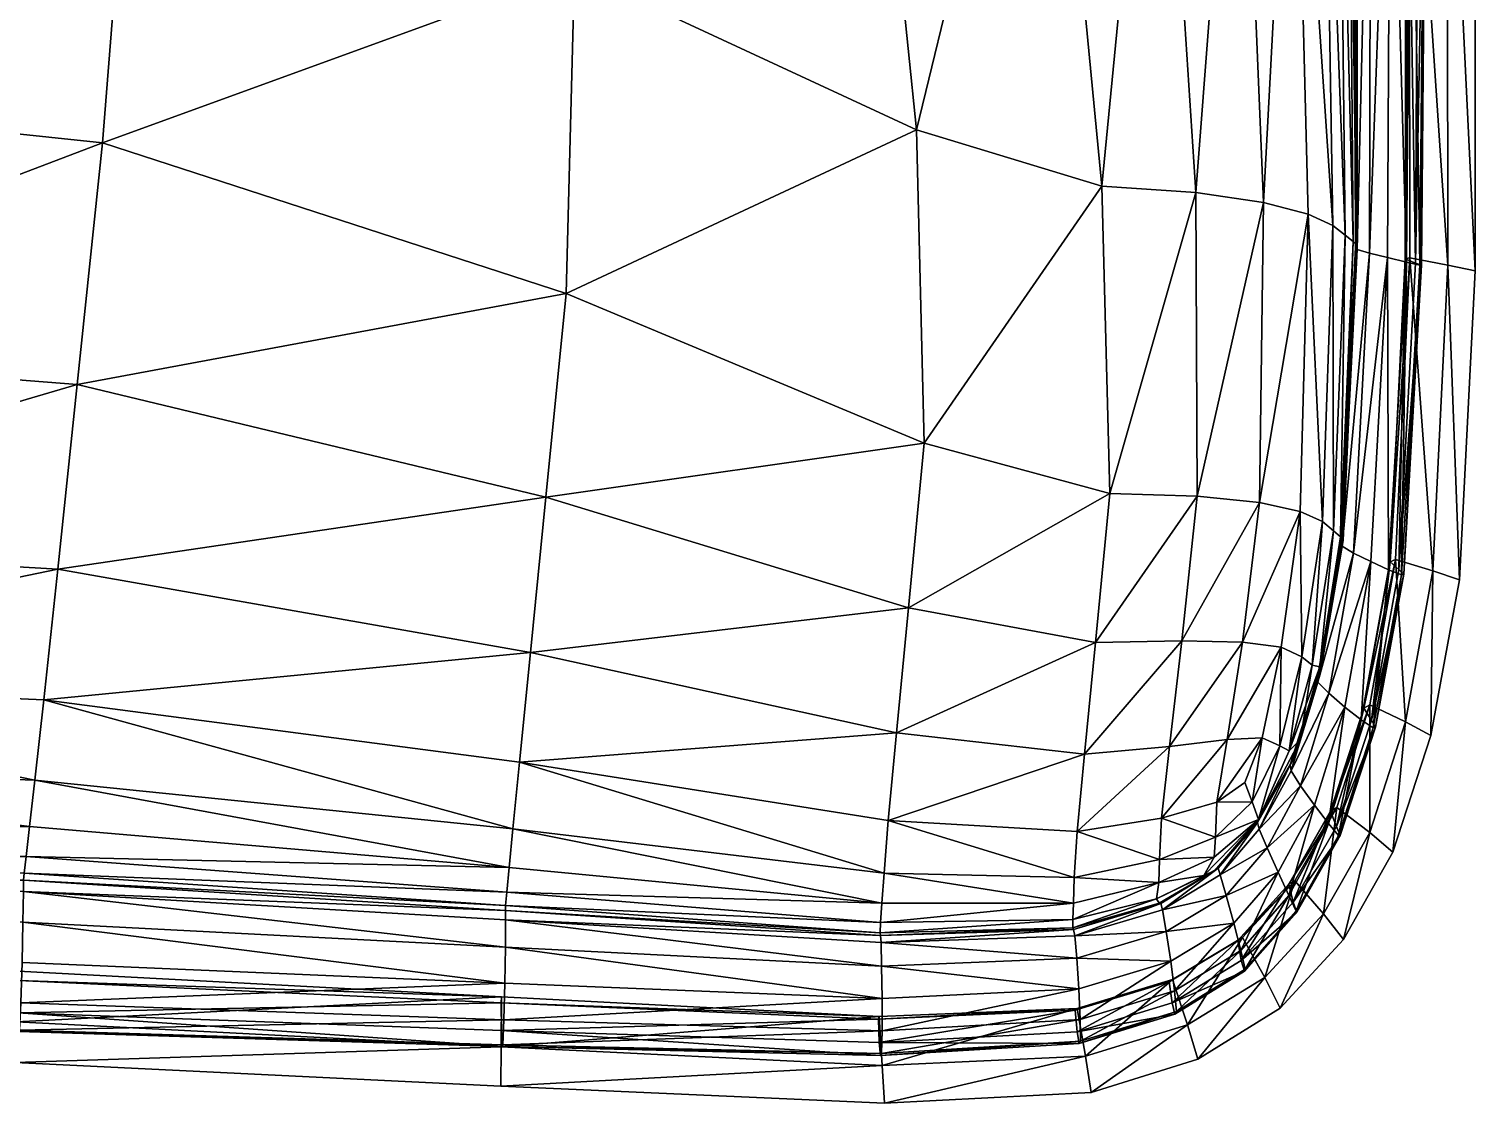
# Model space of a CAD drawing. Header units: centimetres. Extents: x -1057 to 1057, y -470 to 470.
# Drawn here: x 811.8 to 888.8, y -470.4 to -413.2 of the extents above; entities that cross this region are included whole.
import ezdxf

# ---------------------------------------------------------------- set-up
doc = ezdxf.new("R2010")
doc.units = ezdxf.units.CM
doc.layers.add('fabric', color=7, linetype='Continuous', true_color=0xe499b8)

msp = doc.modelspace()

# ---------------------------------------------------------------- meshes
at = {"layer": 'fabric', "color": 80, "true_color": 0x3bfb00}
mesh = msp.add_polyface(dxfattribs=at)
corners = [(788.964, -416.428, -8.677), (753.713, -415.916, -7.963), (752.22, -429.555, -10.275), (815.724, -419.25, -9.409), (817.126, -401.589, -7.719), (790.775, -398.545, -6.751), (755.527, -398.087, -5.785), (840.853, -410.082, -8.743), (792.869, -375.274, -4.897), (757.668, -375.129, -3.622), (818.313, -377.383, -6.151), (819.25, -350.955, -4.813), (794.755, -349.977, -3.27), (839.726, -382.802, -7.435), (838.349, -352.728, -6.355), (706.985, -375.603, -2.276), (705.109, -397.349, -4.765), (759.67, -350.127, -1.682), (703.547, -414.833, -7.21), (752.22, -429.555, -139.554), (753.713, -415.916, -141.866), (788.964, -416.428, -141.152), (790.775, -398.545, -143.078), (755.527, -398.086, -144.044), (817.126, -401.589, -142.11), (815.724, -419.249, -140.42), (840.853, -410.082, -141.086), (792.869, -375.274, -144.932), (757.668, -375.129, -146.207), (794.755, -349.977, -146.559), (819.25, -350.955, -145.016), (818.313, -377.383, -143.678), (839.726, -382.802, -142.394), (838.349, -352.728, -143.474), (759.67, -350.127, -148.146), (706.985, -375.602, -147.553), (705.109, -397.349, -145.064), (703.547, -414.832, -142.62)]
mesh.append_faces([[corners[k] for k in face] for face in [(0, 1, 2), (0, 3, 4), (4, 5, 0), (1, 0, 5), (5, 6, 1), (7, 4, 3), (8, 9, 6), (6, 5, 8), (10, 8, 5), (5, 4, 10), (8, 10, 11), (9, 8, 12), (13, 10, 4), (14, 11, 10), (9, 15, 16), (16, 6, 9), (15, 9, 17), (18, 1, 6), (19, 20, 21), (22, 21, 20), (20, 23, 22), (21, 22, 24), (24, 25, 21), (25, 24, 26), (27, 22, 23), (23, 28, 27), (29, 27, 28), (30, 31, 27), (22, 27, 31), (31, 24, 22), (24, 31, 32), (31, 30, 33), (34, 28, 35), (36, 35, 28), (28, 23, 36), (23, 20, 37)]], dxfattribs={"vtx2": -1, "color": 80})
mesh = msp.add_polyface(dxfattribs=at)
corners = [(877.986, -358.048, -15.707), (874.647, -357.067, -13.808), (876.288, -391.603, -14.19), (871.945, -390.855, -12.089), (869.611, -356.15, -11.579), (873.958, -421.892, -12.802), (877.567, -422.419, -14.756), (865.947, -390.314, -10.327), (855.979, -388.217, -8.807), (862.66, -355.466, -9.661), (859.087, -418.557, -9.885), (868.96, -421.549, -11.209), (840.853, -410.082, -8.743), (840.419, -427.263, -10.215), (815.724, -419.25, -9.409), (817.126, -401.589, -7.719), (839.726, -382.802, -7.435), (852.627, -354.498, -7.952), (818.313, -377.383, -6.151), (838.349, -352.728, -6.355), (876.288, -391.603, -135.639), (874.647, -357.067, -136.021), (877.986, -358.048, -134.122), (877.567, -422.419, -135.073), (873.958, -421.892, -137.027), (871.945, -390.855, -137.74), (869.611, -356.15, -138.25), (865.947, -390.314, -139.502), (868.96, -421.549, -138.621), (859.087, -418.557, -139.944), (855.979, -388.217, -141.022), (862.66, -355.466, -140.168), (840.853, -410.082, -141.086), (840.419, -427.263, -139.614), (815.724, -419.249, -140.42), (839.726, -382.802, -142.394), (817.126, -401.589, -142.11), (838.349, -352.728, -143.474), (818.313, -377.383, -143.678), (852.627, -354.498, -141.877)]
mesh.append_faces([[corners[k] for k in face] for face in [(0, 1, 2), (3, 2, 1), (1, 4, 3), (2, 3, 5), (5, 6, 2), (7, 3, 4), (8, 7, 9), (7, 8, 10), (10, 11, 7), (3, 7, 11), (11, 5, 3), (10, 12, 13), (14, 13, 12), (15, 12, 16), (8, 16, 12), (12, 10, 8), (16, 8, 17), (18, 16, 19), (20, 21, 22), (20, 23, 24), (24, 25, 20), (21, 20, 25), (25, 26, 21), (26, 25, 27), (28, 27, 25), (25, 24, 28), (27, 28, 29), (29, 30, 27), (31, 27, 30), (32, 33, 34), (33, 32, 29), (35, 32, 36), (37, 35, 38), (39, 30, 35), (32, 35, 30), (30, 29, 32)]], dxfattribs={"vtx2": -1, "color": 80})
mesh = msp.add_polyface(dxfattribs=at)
corners = [(879.165, -392.419, -16.007), (876.288, -391.603, -14.19), (877.567, -422.419, -14.756), (881.259, -423.646, -17.379), (880.766, -393.167, -16.918), (881.919, -424.161, -17.957), (881.581, -393.773, -17.486), (887.385, -425.757, -49.24), (887.351, -395.201, -49.079), (885.319, -394.944, -29.655), (885.184, -425.592, -17.759), (885.43, -394.925, -17.417), (884.341, -394.797, -16.455), (885.896, -425.75, -19.336), (886.188, -395.032, -19.017), (883.288, -394.682, -16.507), (882.541, -394.584, -17.191), (882.556, -424.922, -17.6), (883.216, -425.121, -16.895), (885.164, -394.958, -23.053), (885.825, -395.064, -22.413), (885.656, -425.646, -22.649), (885.12, -425.425, -23.317), (882.342, -424.49, -18.713), (882.103, -394.161, -18.273), (882.524, -424.688, -19.088), (882.357, -394.387, -18.682), (885.983, -360.759, -18.858), (886.243, -395.083, -20.875), (885.984, -425.762, -21.144), (886.009, -360.842, -20.764), (882.367, -394.507, -18.118), (882.46, -424.805, -18.524), (877.567, -422.419, -135.073), (876.288, -391.603, -135.639), (879.165, -392.419, -133.822), (880.766, -393.167, -132.911), (881.581, -393.772, -132.343), (881.919, -424.16, -131.872), (881.259, -423.646, -132.45), (885.319, -394.944, -120.174), (887.351, -395.201, -100.75), (887.385, -425.757, -100.589), (885.431, -394.925, -132.412), (886.188, -395.032, -130.812), (885.896, -425.75, -130.493), (884.341, -394.796, -133.374), (885.184, -425.591, -132.07), (882.556, -424.922, -132.229), (882.541, -394.584, -132.639), (883.288, -394.681, -133.322), (883.216, -425.121, -132.935), (885.119, -425.425, -126.512), (885.164, -394.958, -126.776), (885.656, -425.646, -127.18), (885.825, -395.063, -127.416), (882.103, -394.161, -131.556), (882.357, -394.387, -131.147), (882.524, -424.688, -130.741), (882.342, -424.49, -131.116), (886.243, -395.083, -128.954), (885.983, -360.758, -130.971), (886.009, -360.841, -129.065), (885.984, -425.762, -128.685), (882.367, -394.507, -131.711), (882.46, -424.805, -131.305)]
mesh.append_faces([[corners[k] for k in face] for face in [(0, 1, 2), (3, 4, 0), (5, 6, 4), (7, 8, 9), (10, 11, 12), (13, 14, 11), (15, 16, 17), (12, 15, 18), (19, 20, 21), (9, 19, 22), (23, 24, 6), (25, 26, 24), (27, 14, 28), (29, 28, 14), (21, 20, 28), (30, 28, 20), (17, 16, 31), (32, 31, 26), (33, 34, 35), (36, 37, 38), (35, 36, 39), (40, 41, 42), (43, 44, 45), (46, 43, 47), (48, 49, 50), (51, 50, 46), (52, 53, 40), (54, 55, 53), (56, 57, 58), (37, 56, 59), (60, 44, 61), (55, 60, 62), (60, 55, 54), (44, 60, 63), (64, 49, 48), (57, 64, 65)]], dxfattribs={"vtx2": -1, "color": 80})
mesh = msp.add_polyface(dxfattribs=at)
corners = [(877.567, -422.419, -14.756), (879.947, -423.036, -16.479), (879.165, -392.419, -16.007), (881.259, -423.646, -17.379), (880.766, -393.167, -16.918), (881.919, -424.161, -17.957), (885.319, -394.944, -29.655), (885.366, -425.37, -29.922), (887.385, -425.757, -49.24), (887.351, -395.201, -49.079), (888.838, -426.061, -74.915), (888.836, -395.396, -74.915), (884.341, -394.797, -16.455), (884.179, -425.358, -16.813), (885.184, -425.592, -17.759), (885.43, -394.925, -17.417), (885.896, -425.75, -19.336), (882.556, -424.922, -17.6), (883.216, -425.121, -16.895), (883.288, -394.682, -16.507), (885.656, -425.646, -22.649), (885.12, -425.425, -23.317), (885.164, -394.958, -23.053), (881.581, -393.773, -17.486), (882.342, -424.49, -18.713), (882.103, -394.161, -18.273), (882.524, -424.688, -19.088), (886.188, -395.032, -19.017), (885.984, -425.762, -21.144), (886.243, -395.083, -20.875), (882.367, -394.507, -18.118), (882.46, -424.805, -18.524), (882.357, -394.387, -18.682), (879.165, -392.419, -133.822), (879.947, -423.036, -133.351), (877.567, -422.419, -135.073), (881.919, -424.16, -131.872), (881.259, -423.646, -132.45), (880.766, -393.167, -132.911), (887.351, -395.201, -100.75), (887.385, -425.757, -100.589), (885.366, -425.37, -119.907), (885.319, -394.944, -120.174), (885.896, -425.75, -130.493), (885.184, -425.591, -132.07), (885.431, -394.925, -132.412), (884.179, -425.358, -133.016), (884.341, -394.796, -133.374), (883.288, -394.681, -133.322), (883.216, -425.121, -132.935), (882.556, -424.922, -132.229), (885.119, -425.425, -126.512), (885.164, -394.958, -126.776), (885.656, -425.646, -127.18), (882.524, -424.688, -130.741), (882.342, -424.49, -131.116), (882.103, -394.161, -131.556), (881.581, -393.772, -132.343), (885.984, -425.762, -128.685), (886.243, -395.083, -128.954), (886.188, -395.032, -130.812), (882.46, -424.805, -131.305), (882.367, -394.507, -131.711), (882.357, -394.387, -131.147)]
mesh.append_faces([[corners[k] for k in face] for face in [(0, 1, 2), (2, 1, 3), (4, 3, 5), (6, 7, 8), (9, 8, 10), (10, 11, 9), (12, 13, 14), (15, 14, 16), (17, 18, 19), (18, 13, 12), (20, 21, 22), (21, 7, 6), (23, 5, 24), (25, 24, 26), (27, 16, 28), (29, 28, 20), (30, 31, 17), (32, 26, 31), (33, 34, 35), (36, 37, 38), (37, 34, 33), (39, 11, 10), (10, 40, 39), (40, 41, 42), (43, 44, 45), (44, 46, 47), (48, 49, 50), (47, 46, 49), (42, 41, 51), (52, 51, 53), (54, 55, 56), (55, 36, 57), (53, 58, 59), (58, 43, 60), (50, 61, 62), (61, 54, 63)]], dxfattribs={"vtx2": -1, "color": 80})
mesh = msp.add_polyface(dxfattribs=at)
corners = [(784.886, -452.234, -16.279), (784.553, -454.879, -16.943), (811.832, -455.648, -17.127), (812.114, -453.17, -16.498), (785.431, -447.711, -15.237), (812.584, -448.904, -15.513), (813.33, -441.944, -13.575), (786.285, -440.369, -13.189), (814.37, -432.117, -11.326), (787.459, -430.007, -10.786), (751.043, -439.94, -12.838), (752.22, -429.555, -10.275), (788.964, -416.428, -8.677), (815.724, -419.25, -9.409), (784.157, -458.596, -16.877), (784.126, -460.306, -16.206), (811.48, -460.746, -16.289), (811.507, -459.107, -16.967), (784.338, -456.585, -17.856), (811.65, -457.244, -17.996), (784.219, -457.544, -18.365), (811.55, -458.136, -18.468), (811.517, -458.496, -17.909), (784.174, -457.945, -17.818), (812.114, -453.17, -133.331), (784.886, -452.234, -133.551), (785.431, -447.711, -134.593), (812.583, -448.904, -134.316), (811.832, -455.647, -132.702), (784.553, -454.878, -132.887), (786.285, -440.368, -136.64), (787.459, -430.007, -139.043), (814.37, -432.117, -138.503), (813.33, -441.944, -136.254), (788.964, -416.428, -141.152), (752.22, -429.555, -139.554), (815.724, -419.249, -140.42), (811.48, -460.745, -133.54), (784.126, -460.305, -133.623), (784.157, -458.596, -132.952), (811.507, -459.106, -132.863), (784.338, -456.585, -131.973), (811.65, -457.244, -131.834), (784.219, -457.544, -131.464), (811.55, -458.136, -131.361), (784.174, -457.945, -132.011), (811.517, -458.496, -131.92)]
mesh.append_faces([[corners[k] for k in face] for face in [(0, 1, 2), (2, 3, 0), (4, 0, 3), (3, 5, 4), (6, 7, 4), (8, 9, 7), (10, 7, 9), (11, 9, 12), (13, 12, 9), (14, 15, 16), (16, 17, 14), (18, 19, 2), (2, 1, 18), (19, 18, 20), (20, 21, 19), (22, 23, 14), (14, 17, 22), (23, 22, 21), (21, 20, 23), (24, 25, 26), (26, 27, 24), (25, 24, 28), (28, 29, 25), (30, 31, 32), (26, 30, 33), (34, 31, 35), (31, 34, 36), (37, 38, 39), (39, 40, 37), (41, 29, 28), (28, 42, 41), (43, 41, 42), (42, 44, 43), (45, 43, 44), (44, 46, 45), (39, 45, 46), (46, 40, 39)]], dxfattribs={"vtx2": -1, "color": 80})
mesh = msp.add_polyface(dxfattribs=at)
corners = [(876.44, -445.824, -16.486), (873.21, -445.754, -14.942), (872.556, -451.388, -16.468), (868.61, -445.853, -13.703), (868.023, -451.8, -15.489), (858.649, -444.008, -12.722), (858.012, -450.659, -14.665), (877.567, -422.419, -14.756), (873.958, -421.892, -12.802), (874.028, -438.057, -13.737), (877.353, -438.394, -15.538), (869.385, -437.916, -12.305), (868.96, -421.549, -11.209), (859.492, -435.231, -11.16), (859.087, -418.557, -9.885), (838.51, -446.374, -14.047), (839.335, -438.107, -11.95), (840.419, -427.263, -10.215), (876.44, -445.824, -133.343), (875.623, -451.011, -132.277), (872.556, -451.388, -133.361), (873.21, -445.754, -134.887), (868.023, -451.8, -134.341), (868.61, -445.853, -136.126), (858.012, -450.658, -135.165), (858.649, -444.008, -137.107), (877.353, -438.393, -134.291), (874.028, -438.056, -136.092), (877.567, -422.419, -135.073), (873.958, -421.892, -137.027), (869.385, -437.915, -137.524), (868.96, -421.549, -138.621), (859.492, -435.231, -138.67), (859.087, -418.557, -139.944), (838.51, -446.373, -135.783), (840.419, -427.263, -139.614), (839.335, -438.106, -137.879)]
mesh.append_faces([[corners[k] for k in face] for face in [(0, 1, 2), (1, 3, 4), (3, 5, 6), (7, 8, 9), (10, 9, 1), (1, 0, 10), (11, 9, 8), (8, 12, 11), (13, 11, 12), (12, 14, 13), (11, 13, 5), (5, 3, 11), (9, 11, 3), (3, 1, 9), (15, 6, 5), (16, 5, 13), (17, 13, 14), (18, 19, 20), (20, 21, 18), (22, 23, 21), (24, 25, 23), (26, 18, 21), (21, 27, 26), (28, 26, 27), (27, 29, 28), (30, 31, 29), (29, 27, 30), (23, 30, 27), (27, 21, 23), (30, 23, 25), (25, 32, 30), (31, 30, 32), (32, 33, 31), (25, 24, 34), (33, 32, 35), (32, 25, 36)]], dxfattribs={"vtx2": -1, "color": 80})
mesh = msp.add_polyface(dxfattribs=at)
corners = [(812.584, -448.904, -15.513), (812.114, -453.17, -16.498), (837.582, -455.769, -16.814), (811.832, -455.648, -17.127), (837.383, -457.82, -17.415), (785.431, -447.711, -15.237), (813.33, -441.944, -13.575), (786.285, -440.369, -13.189), (814.37, -432.117, -11.326), (787.459, -430.007, -10.786), (815.724, -419.25, -9.409), (838.51, -446.374, -14.047), (839.335, -438.107, -11.95), (840.419, -427.263, -10.215), (837.18, -462.062, -16.472), (837.188, -460.613, -17.155), (811.507, -459.107, -16.967), (811.48, -460.746, -16.289), (811.65, -457.244, -17.996), (837.255, -459.139, -18.235), (811.55, -458.136, -18.468), (837.19, -459.86, -18.665), (837.179, -460.115, -18.095), (811.517, -458.496, -17.909), (837.581, -455.769, -133.015), (812.114, -453.17, -133.331), (812.583, -448.904, -134.316), (837.383, -457.82, -132.414), (811.832, -455.647, -132.702), (814.37, -432.117, -138.503), (813.33, -441.944, -136.254), (786.285, -440.368, -136.64), (785.431, -447.711, -134.593), (815.724, -419.249, -140.42), (787.459, -430.007, -139.043), (838.51, -446.373, -135.783), (839.335, -438.106, -137.879), (840.419, -427.263, -139.614), (837.18, -462.062, -133.357), (811.48, -460.745, -133.54), (811.507, -459.106, -132.863), (837.188, -460.612, -132.674), (837.255, -459.139, -131.594), (837.19, -459.86, -131.164), (811.55, -458.136, -131.361), (811.65, -457.244, -131.834), (837.179, -460.115, -131.734), (811.517, -458.496, -131.92)]
mesh.append_faces([[corners[k] for k in face] for face in [(0, 1, 2), (1, 3, 4), (5, 0, 6), (7, 6, 8), (9, 8, 10), (11, 6, 0), (12, 8, 6), (13, 10, 8), (14, 15, 16), (16, 17, 14), (18, 19, 4), (4, 3, 18), (19, 18, 20), (20, 21, 19), (22, 23, 16), (16, 15, 22), (23, 22, 21), (21, 20, 23), (24, 25, 26), (25, 24, 27), (27, 28, 25), (29, 30, 31), (30, 26, 32), (33, 29, 34), (26, 30, 35), (30, 29, 36), (29, 33, 37), (38, 39, 40), (40, 41, 38), (42, 43, 44), (44, 45, 42), (27, 42, 45), (45, 28, 27), (46, 41, 40), (40, 47, 46), (43, 46, 47), (47, 44, 43)]], dxfattribs={"vtx2": -1, "color": 80})
mesh = msp.add_polyface(dxfattribs=at)
corners = [(875.623, -451.011, -17.552), (877.492, -450.917, -18.639), (878.505, -446.097, -17.929), (876.44, -445.824, -16.486), (877.353, -438.394, -15.538), (879.525, -438.866, -17.164), (879.947, -423.036, -16.479), (877.567, -422.419, -14.756), (874.028, -438.057, -13.737), (879.207, -451.99, -20.885), (880.589, -447.533, -20.382), (880.574, -447.142, -20.113), (879.535, -451.007, -20.675), (880.156, -447.052, -19.516), (881.296, -439.91, -18.674), (878.943, -451.621, -20.36), (879.605, -446.605, -18.864), (878.431, -451.356, -19.629), (880.71, -439.414, -18.07), (881.259, -423.646, -17.379), (878.982, -452.363, -20.333), (880.435, -447.713, -19.812), (875.623, -451.011, -132.277), (876.44, -445.824, -133.343), (878.505, -446.097, -131.9), (877.492, -450.917, -131.19), (877.353, -438.393, -134.291), (877.567, -422.419, -135.073), (879.947, -423.036, -133.351), (879.525, -438.866, -132.665), (878.943, -451.62, -129.469), (880.156, -447.052, -130.313), (880.573, -447.142, -129.716), (879.534, -451.007, -129.154), (880.588, -447.533, -129.447), (881.296, -439.91, -131.155), (879.605, -446.605, -130.966), (878.431, -451.355, -130.201), (880.71, -439.414, -131.759), (881.259, -423.646, -132.45), (880.435, -447.713, -130.017), (878.982, -452.363, -129.496)]
mesh.append_faces([[corners[k] for k in face] for face in [(0, 1, 2), (2, 3, 0), (4, 5, 6), (6, 7, 4), (8, 4, 7), (5, 4, 3), (3, 2, 5), (9, 10, 11), (12, 11, 13), (14, 13, 11), (15, 13, 16), (17, 16, 2), (18, 16, 13), (13, 14, 18), (18, 19, 6), (6, 5, 18), (16, 18, 5), (5, 2, 16), (20, 21, 10), (22, 23, 24), (24, 25, 22), (26, 27, 28), (28, 29, 26), (23, 26, 29), (29, 24, 23), (30, 31, 32), (33, 32, 34), (32, 31, 35), (24, 36, 37), (36, 31, 30), (38, 35, 31), (31, 36, 38), (29, 38, 36), (36, 24, 29), (38, 29, 28), (28, 39, 38), (34, 40, 41)]], dxfattribs={"vtx2": -1, "color": 80})
mesh = msp.add_polyface(dxfattribs=at)
corners = [(882.342, -424.49, -18.713), (881.671, -440.227, -19.392), (881.815, -440.418, -19.719), (882.524, -424.688, -19.088), (881.919, -424.161, -17.957), (881.296, -439.91, -18.674), (886.582, -442.028, -49.52), (887.385, -425.757, -49.24), (885.366, -425.37, -29.922), (888, -442.513, -74.915), (888.838, -426.061, -74.915), (884.231, -441.972, -18.315), (885.184, -425.592, -17.759), (884.179, -425.358, -16.813), (884.917, -442.24, -19.864), (885.896, -425.75, -19.336), (883.216, -425.121, -16.895), (882.365, -441.086, -17.508), (882.556, -424.922, -17.6), (881.753, -440.711, -18.229), (885.12, -425.425, -23.317), (884.307, -441.551, -23.841), (885.656, -425.646, -22.649), (884.769, -441.963, -23.151), (881.259, -423.646, -17.379), (880.71, -439.414, -18.07), (885.034, -442.215, -21.65), (885.984, -425.762, -21.144), (882.46, -424.805, -18.524), (881.706, -440.534, -19.149), (881.671, -440.227, -130.437), (881.296, -439.91, -131.155), (881.919, -424.16, -131.872), (882.342, -424.49, -131.116), (881.814, -440.417, -130.11), (882.524, -424.688, -130.741), (885.366, -425.37, -119.907), (887.385, -425.757, -100.589), (886.582, -442.028, -100.309), (884.179, -425.358, -133.016), (885.184, -425.591, -132.07), (884.23, -441.972, -131.514), (885.896, -425.75, -130.493), (884.917, -442.239, -129.966), (881.753, -440.711, -131.6), (882.556, -424.922, -132.229), (883.216, -425.121, -132.935), (882.365, -441.086, -132.321), (884.307, -441.551, -125.988), (885.119, -425.425, -126.512), (884.769, -441.963, -126.678), (885.656, -425.646, -127.18), (880.71, -439.414, -131.759), (881.259, -423.646, -132.45), (885.984, -425.762, -128.685), (885.034, -442.215, -128.179), (881.706, -440.534, -130.68), (882.46, -424.805, -131.305)]
mesh.append_faces([[corners[k] for k in face] for face in [(0, 1, 2), (2, 3, 0), (1, 0, 4), (4, 5, 1), (6, 7, 8), (9, 10, 7), (11, 12, 13), (14, 15, 12), (13, 16, 17), (16, 18, 19), (8, 20, 21), (20, 22, 23), (24, 25, 5), (5, 4, 24), (26, 27, 15), (23, 22, 27), (19, 18, 28), (29, 28, 3), (30, 31, 32), (32, 33, 30), (34, 30, 33), (33, 35, 34), (36, 37, 38), (37, 10, 9), (39, 40, 41), (40, 42, 43), (44, 45, 46), (47, 46, 39), (48, 49, 36), (50, 51, 49), (31, 52, 53), (53, 32, 31), (42, 54, 55), (54, 51, 50), (56, 34, 35), (35, 57, 56), (57, 45, 44)]], dxfattribs={"vtx2": -1, "color": 80})
mesh = msp.add_polyface(dxfattribs=at)
corners = [(880.589, -447.533, -20.382), (881.815, -440.418, -19.719), (881.671, -440.227, -19.392), (880.574, -447.142, -20.113), (881.296, -439.91, -18.674), (885.366, -425.37, -29.922), (884.595, -441.424, -30.403), (886.582, -442.028, -49.52), (887.385, -425.757, -49.24), (888, -442.513, -74.915), (884.179, -425.358, -16.813), (883.279, -441.544, -17.399), (884.231, -441.972, -18.315), (885.184, -425.592, -17.759), (884.917, -442.24, -19.864), (882.365, -441.086, -17.508), (881.753, -440.711, -18.229), (880.468, -447.96, -18.912), (881.04, -448.55, -18.194), (883.216, -425.121, -16.895), (884.307, -441.551, -23.841), (884.769, -441.963, -23.151), (885.12, -425.425, -23.317), (885.896, -425.75, -19.336), (885.034, -442.215, -21.65), (885.984, -425.762, -21.144), (881.706, -440.534, -19.149), (882.46, -424.805, -18.524), (882.524, -424.688, -19.088), (880.435, -447.713, -19.812), (881.671, -440.227, -130.437), (881.814, -440.417, -130.11), (880.588, -447.533, -129.447), (881.296, -439.91, -131.155), (880.573, -447.142, -129.716), (886.582, -442.028, -100.309), (884.595, -441.424, -119.426), (885.366, -425.37, -119.907), (887.385, -425.757, -100.589), (884.23, -441.972, -131.514), (883.279, -441.543, -132.431), (884.179, -425.358, -133.016), (884.917, -442.239, -129.966), (885.184, -425.591, -132.07), (880.468, -447.96, -130.917), (881.753, -440.711, -131.6), (882.365, -441.086, -132.321), (883.216, -425.121, -132.935), (881.04, -448.55, -131.635), (884.307, -441.551, -125.988), (882.915, -449.351, -125.331), (885.119, -425.425, -126.512), (884.769, -441.963, -126.678), (885.034, -442.215, -128.179), (885.896, -425.75, -130.493), (885.984, -425.762, -128.685), (881.706, -440.534, -130.68), (880.435, -447.713, -130.017), (882.46, -424.805, -131.305)]
mesh.append_faces([[corners[k] for k in face] for face in [(0, 1, 2), (3, 2, 4), (5, 6, 7), (8, 7, 9), (10, 11, 12), (13, 12, 14), (15, 16, 17), (11, 15, 18), (15, 11, 10), (16, 15, 19), (20, 6, 5), (21, 20, 22), (23, 14, 24), (25, 24, 21), (17, 16, 26), (27, 26, 16), (28, 1, 26), (29, 26, 1), (30, 31, 32), (33, 30, 34), (35, 36, 37), (9, 35, 38), (39, 40, 41), (42, 39, 43), (44, 45, 46), (47, 46, 45), (41, 40, 46), (48, 46, 40), (37, 36, 49), (50, 49, 36), (51, 49, 52), (53, 42, 54), (52, 53, 55), (56, 45, 44), (31, 56, 57), (45, 56, 58)]], dxfattribs={"vtx2": -1, "color": 80})
mesh = msp.add_polyface(dxfattribs=at)
corners = [(837.582, -455.769, -16.814), (837.93, -452.212, -15.877), (812.584, -448.904, -15.513), (837.383, -457.82, -17.415), (812.114, -453.17, -16.498), (857.241, -459.734, -17.877), (857.35, -458.133, -17.292), (838.51, -446.374, -14.047), (858.012, -450.659, -14.665), (858.649, -444.008, -12.722), (839.335, -438.107, -11.95), (813.33, -441.944, -13.575), (814.37, -432.117, -11.326), (840.419, -427.263, -10.215), (859.492, -435.231, -11.16), (837.188, -460.613, -17.155), (837.18, -462.062, -16.472), (857.225, -463.088, -16.821), (857.191, -461.827, -17.506), (837.255, -459.139, -18.235), (857.171, -460.761, -18.646), (837.19, -459.86, -18.665), (857.142, -461.302, -19.025), (857.156, -461.445, -18.443), (837.179, -460.115, -18.095), (812.583, -448.904, -134.316), (837.93, -452.212, -133.952), (837.581, -455.769, -133.015), (857.35, -458.133, -132.538), (857.241, -459.734, -131.952), (837.383, -457.82, -132.414), (838.51, -446.373, -135.783), (839.335, -438.106, -137.879), (813.33, -441.944, -136.254), (858.649, -444.008, -137.107), (858.012, -450.658, -135.165), (840.419, -427.263, -139.614), (814.37, -432.117, -138.503), (859.492, -435.231, -138.67), (857.225, -463.088, -133.008), (837.18, -462.062, -133.357), (837.188, -460.612, -132.674), (857.191, -461.827, -132.323), (837.255, -459.139, -131.594), (837.19, -459.86, -131.164), (857.171, -460.761, -131.183), (857.142, -461.302, -130.804), (837.179, -460.115, -131.734), (857.156, -461.445, -131.386)]
mesh.append_faces([[corners[k] for k in face] for face in [(0, 1, 2), (3, 0, 4), (0, 3, 5), (1, 0, 6), (2, 1, 7), (8, 7, 1), (9, 10, 7), (11, 7, 10), (12, 10, 13), (14, 13, 10), (15, 16, 17), (17, 18, 15), (5, 3, 19), (20, 19, 21), (21, 22, 20), (23, 24, 15), (15, 18, 23), (24, 23, 22), (22, 21, 24), (25, 26, 27), (28, 27, 26), (29, 30, 27), (31, 26, 25), (32, 31, 33), (31, 32, 34), (26, 31, 35), (36, 32, 37), (32, 36, 38), (39, 40, 41), (41, 42, 39), (43, 30, 29), (44, 43, 45), (45, 46, 44), (47, 44, 46), (46, 48, 47), (41, 47, 48), (48, 42, 41)]], dxfattribs={"vtx2": -1, "color": 80})
mesh = msp.add_polyface(dxfattribs=at)
corners = [(881.671, -440.227, -19.392), (880.574, -447.142, -20.113), (880.589, -447.533, -20.382), (885.132, -450.074, -49.85), (886.582, -442.028, -49.52), (884.595, -441.424, -30.403), (883.224, -449.16, -30.98), (886.487, -450.808, -74.915), (888, -442.513, -74.915), (882.778, -449.97, -18.968), (884.231, -441.972, -18.315), (883.279, -441.544, -17.399), (881.895, -449.285, -18.074), (883.418, -450.397, -20.498), (884.917, -442.24, -19.864), (880.468, -447.96, -18.912), (881.04, -448.55, -18.194), (882.365, -441.086, -17.508), (884.307, -441.551, -23.841), (884.769, -441.963, -23.151), (883.318, -449.976, -23.802), (882.915, -449.351, -24.498), (883.541, -450.362, -22.29), (885.034, -442.215, -21.65), (881.706, -440.534, -19.149), (880.435, -447.713, -19.812), (881.815, -440.418, -19.719), (880.588, -447.533, -129.447), (880.573, -447.142, -129.716), (881.671, -440.227, -130.437), (886.582, -442.028, -100.309), (884.595, -441.424, -119.426), (885.132, -450.074, -99.979), (883.224, -449.159, -118.849), (884.23, -441.972, -131.514), (884.917, -442.239, -129.966), (883.418, -450.397, -129.331), (882.778, -449.97, -130.861), (883.279, -441.543, -132.431), (881.895, -449.285, -131.755), (882.365, -441.086, -132.321), (881.04, -448.55, -131.635), (880.468, -447.96, -130.917), (882.915, -449.351, -125.331), (884.307, -441.551, -125.988), (883.317, -449.976, -126.027), (884.769, -441.963, -126.678), (885.034, -442.215, -128.179), (883.541, -450.362, -127.54), (880.435, -447.713, -130.017), (881.706, -440.534, -130.68), (881.814, -440.417, -130.11)]
mesh.append_faces([[corners[k] for k in face] for face in [(0, 1, 2), (3, 4, 5), (5, 6, 3), (7, 8, 4), (9, 10, 11), (11, 12, 9), (10, 9, 13), (13, 14, 10), (15, 16, 17), (16, 12, 11), (18, 19, 20), (20, 21, 18), (5, 18, 21), (21, 6, 5), (22, 23, 14), (23, 22, 20), (20, 19, 23), (24, 25, 15), (26, 2, 25), (27, 28, 29), (30, 8, 7), (31, 30, 32), (32, 33, 31), (34, 35, 36), (36, 37, 34), (38, 34, 37), (37, 39, 38), (40, 41, 42), (38, 39, 41), (31, 33, 43), (44, 43, 45), (45, 46, 44), (47, 46, 45), (45, 48, 47), (35, 47, 48), (42, 49, 50), (49, 27, 51)]], dxfattribs={"vtx2": -1, "color": 80})
mesh = msp.add_polyface(dxfattribs=at)
corners = [(883.227, -455.956, -50.162), (885.132, -450.074, -49.85), (883.224, -449.16, -30.98), (881.468, -454.63, -31.535), (884.463, -457.003, -74.915), (886.487, -450.808, -74.915), (886.582, -442.028, -49.52), (881.033, -455.488, -19.601), (882.778, -449.97, -18.968), (881.895, -449.285, -18.074), (880.283, -454.515, -18.702), (881.565, -456.12, -21.14), (883.418, -450.397, -20.498), (881.135, -454.838, -25.162), (882.915, -449.351, -24.498), (881.454, -455.646, -24.488), (883.318, -449.976, -23.802), (881.651, -456.123, -22.958), (883.541, -450.362, -22.29), (884.917, -442.24, -19.864), (883.227, -455.956, -99.668), (881.468, -454.63, -118.294), (883.224, -449.159, -118.849), (885.132, -450.074, -99.979), (886.582, -442.028, -100.309), (881.033, -455.488, -130.228), (880.283, -454.515, -131.127), (881.895, -449.285, -131.755), (882.778, -449.97, -130.861), (881.565, -456.12, -128.69), (883.418, -450.397, -129.331), (881.135, -454.837, -124.667), (882.915, -449.351, -125.331), (881.454, -455.646, -125.342), (883.317, -449.976, -126.027), (881.651, -456.123, -126.872), (883.541, -450.362, -127.54), (884.917, -442.239, -129.966)]
mesh.append_faces([[corners[k] for k in face] for face in [(0, 1, 2), (2, 3, 0), (1, 0, 4), (4, 5, 1), (6, 1, 5), (7, 8, 9), (9, 10, 7), (8, 7, 11), (11, 12, 8), (13, 3, 2), (2, 14, 13), (15, 13, 14), (14, 16, 15), (17, 18, 12), (12, 11, 17), (18, 17, 15), (15, 16, 18), (19, 12, 18), (20, 21, 22), (22, 23, 20), (4, 20, 23), (23, 5, 4), (5, 23, 24), (25, 26, 27), (27, 28, 25), (29, 25, 28), (28, 30, 29), (31, 32, 22), (22, 21, 31), (32, 31, 33), (33, 34, 32), (35, 29, 30), (30, 36, 35), (33, 35, 36), (36, 34, 33), (36, 30, 37)]], dxfattribs={"vtx2": -1, "color": 80})
mesh = msp.add_polyface(dxfattribs=at)
corners = [(876.971, -454.333, -19.996), (876.57, -453.311, -19.14), (875.085, -454.342, -18.625), (872.556, -451.388, -16.468), (875.623, -451.011, -17.552), (876.44, -445.824, -16.486), (872.136, -455.194, -17.895), (877.492, -450.917, -18.639), (868.023, -451.8, -15.489), (873.21, -445.754, -14.942), (858.012, -450.659, -14.665), (868.61, -445.853, -13.703), (857.58, -455.321, -16.388), (867.642, -455.918, -17.105), (837.93, -452.212, -15.877), (878.431, -451.356, -19.629), (877.302, -455.274, -21.113), (878.982, -452.363, -20.333), (877.254, -455.431, -20.536), (877.338, -455.789, -19.718), (879.207, -451.99, -20.885), (876.971, -454.333, -129.833), (875.008, -456.207, -130.232), (875.085, -454.342, -131.204), (876.57, -453.311, -130.689), (875.623, -451.011, -132.277), (877.492, -450.917, -131.19), (872.136, -455.194, -131.934), (872.556, -451.388, -133.361), (873.21, -445.754, -134.887), (868.023, -451.8, -134.341), (867.642, -455.918, -132.724), (857.58, -455.321, -133.441), (858.012, -450.658, -135.165), (868.61, -445.853, -136.126), (837.93, -452.212, -133.952), (877.302, -455.274, -128.716), (878.431, -451.355, -130.201), (877.338, -455.789, -130.111), (877.254, -455.431, -129.293), (878.982, -452.363, -129.496), (879.207, -451.989, -128.944)]
mesh.append_faces([[corners[k] for k in face] for face in [(0, 1, 2), (3, 4, 5), (4, 3, 6), (6, 2, 4), (7, 4, 2), (2, 1, 7), (8, 3, 9), (10, 8, 11), (8, 10, 12), (12, 13, 8), (3, 8, 13), (13, 6, 3), (14, 12, 10), (15, 0, 16), (0, 15, 7), (7, 1, 0), (17, 18, 19), (20, 16, 18), (21, 22, 23), (23, 24, 21), (23, 25, 26), (26, 24, 23), (25, 23, 27), (27, 28, 25), (29, 28, 30), (31, 30, 28), (28, 27, 31), (30, 31, 32), (32, 33, 30), (34, 30, 33), (33, 32, 35), (36, 21, 37), (26, 37, 21), (21, 24, 26), (38, 39, 40), (39, 36, 41)]], dxfattribs={"vtx2": -1, "color": 80})
mesh = msp.add_polyface(dxfattribs=at)
corners = [(879.535, -451.007, -20.675), (878.943, -451.621, -20.36), (877.302, -455.274, -21.113), (879.207, -451.99, -20.885), (880.574, -447.142, -20.113), (880.156, -447.052, -19.516), (879.543, -453.487, -18.802), (879.036, -452.678, -19.484), (877.338, -455.789, -19.718), (880.283, -454.515, -18.702), (877.76, -456.782, -19.068), (881.895, -449.285, -18.074), (881.04, -448.55, -18.194), (880.468, -447.96, -18.912), (878.431, -451.356, -19.629), (879.605, -446.605, -18.864), (878.505, -446.097, -17.929), (877.492, -450.917, -18.639), (878.982, -452.363, -20.333), (880.435, -447.713, -19.812), (880.589, -447.533, -20.382), (877.254, -455.431, -20.536), (879.534, -451.007, -129.154), (879.207, -451.989, -128.944), (877.302, -455.274, -128.716), (878.943, -451.62, -129.469), (880.573, -447.142, -129.716), (880.588, -447.533, -129.447), (877.338, -455.789, -130.111), (879.036, -452.678, -130.345), (879.543, -453.486, -131.028), (881.04, -448.55, -131.635), (880.468, -447.96, -130.917), (881.895, -449.285, -131.755), (880.283, -454.515, -131.127), (877.76, -456.782, -130.761), (878.431, -451.355, -130.201), (877.492, -450.917, -131.19), (878.505, -446.097, -131.9), (879.605, -446.605, -130.966), (878.982, -452.363, -129.496), (877.254, -455.431, -129.293), (880.435, -447.713, -130.017)]
mesh.append_faces([[corners[k] for k in face] for face in [(0, 1, 2), (2, 3, 0), (4, 0, 3), (5, 1, 0), (6, 7, 8), (9, 6, 10), (6, 9, 11), (11, 12, 6), (7, 6, 12), (12, 13, 7), (2, 1, 14), (15, 14, 1), (16, 17, 14), (8, 7, 18), (19, 18, 7), (7, 13, 19), (20, 3, 18), (21, 18, 3), (22, 23, 24), (24, 25, 22), (26, 22, 25), (27, 23, 22), (28, 29, 30), (31, 30, 29), (29, 32, 31), (30, 31, 33), (33, 34, 30), (35, 30, 34), (36, 25, 24), (36, 37, 38), (25, 36, 39), (40, 29, 28), (23, 40, 41), (40, 23, 27), (29, 40, 42), (42, 32, 29)]], dxfattribs={"vtx2": -1, "color": 80})
mesh = msp.add_polyface(dxfattribs=at)
corners = [(857.241, -459.734, -17.877), (857.35, -458.133, -17.292), (837.582, -455.769, -16.814), (857.58, -455.321, -16.388), (837.93, -452.212, -15.877), (867.482, -458.364, -17.997), (867.44, -459.728, -18.587), (867.634, -465.328, -30.51), (857.091, -465.763, -30.009), (857.254, -468.376, -49.285), (867.726, -464.28, -17.333), (857.246, -464.798, -16.75), (857.245, -466.531, -17.653), (867.804, -465.923, -18.235), (857.215, -467.73, -19.22), (857.191, -461.827, -17.506), (857.225, -463.088, -16.821), (867.616, -462.653, -17.402), (857.091, -467.14, -22.76), (857.053, -465.899, -23.443), (867.54, -465.42, -23.987), (837.255, -459.139, -18.235), (857.171, -460.761, -18.646), (867.413, -460.6, -19.3), (857.142, -461.302, -19.025), (867.82, -467.068, -19.79), (857.155, -467.842, -21.137), (867.744, -467.201, -21.679), (867.442, -461.13, -19.016), (857.156, -461.445, -18.443), (867.41, -461.046, -19.616), (837.93, -452.212, -133.952), (857.58, -455.321, -133.441), (857.35, -458.133, -132.538), (837.581, -455.769, -133.015), (857.241, -459.734, -131.952), (867.482, -458.364, -131.833), (867.44, -459.728, -131.242), (857.254, -468.376, -100.545), (857.091, -465.763, -119.82), (867.634, -465.328, -119.32), (857.215, -467.73, -130.61), (857.245, -466.53, -132.176), (867.804, -465.923, -131.594), (857.246, -464.798, -133.079), (867.726, -464.28, -132.497), (867.616, -462.653, -132.427), (857.225, -463.088, -133.008), (857.191, -461.827, -132.323), (857.053, -465.899, -126.387), (867.54, -465.42, -125.843), (857.091, -467.14, -127.069), (857.171, -460.761, -131.183), (837.255, -459.139, -131.594), (857.142, -461.302, -130.804), (867.413, -460.6, -130.529), (857.155, -467.842, -128.692), (867.744, -467.201, -128.15), (867.82, -467.068, -130.039), (857.156, -461.445, -131.386), (867.442, -461.13, -130.813), (867.41, -461.045, -130.213)]
mesh.append_faces([[corners[k] for k in face] for face in [(0, 1, 2), (1, 3, 4), (3, 1, 5), (1, 0, 6), (7, 8, 9), (10, 11, 12), (13, 12, 14), (15, 16, 17), (16, 11, 10), (18, 19, 20), (19, 8, 7), (21, 22, 0), (6, 0, 22), (23, 22, 24), (25, 14, 26), (27, 26, 18), (28, 29, 15), (30, 24, 29), (31, 32, 33), (34, 33, 35), (36, 33, 32), (37, 35, 33), (38, 39, 40), (41, 42, 43), (42, 44, 45), (46, 47, 48), (45, 44, 47), (40, 39, 49), (50, 49, 51), (35, 52, 53), (54, 52, 55), (52, 35, 37), (51, 56, 57), (56, 41, 58), (48, 59, 60), (59, 54, 61)]], dxfattribs={"vtx2": -1, "color": 80})
mesh = msp.add_polyface(dxfattribs=at)
corners = [(880.762, -460.289, -50.321), (883.227, -455.956, -50.162), (881.468, -454.63, -31.535), (879.24, -458.531, -31.822), (881.82, -461.656, -74.915), (884.463, -457.003, -74.915), (878.919, -459.316, -19.907), (881.033, -455.488, -19.601), (880.283, -454.515, -18.702), (878.345, -458.071, -18.995), (879.307, -460.151, -21.459), (881.565, -456.12, -21.14), (877.76, -456.782, -19.068), (875.572, -459.324, -18.734), (877.338, -455.789, -19.718), (879.543, -453.487, -18.802), (881.135, -454.838, -25.162), (881.454, -455.646, -24.488), (879.151, -459.678, -24.858), (878.912, -458.722, -25.515), (879.334, -460.213, -23.307), (881.651, -456.123, -22.958), (883.227, -455.956, -99.668), (880.762, -460.289, -99.508), (881.468, -454.63, -118.294), (879.241, -458.531, -118.007), (881.033, -455.488, -130.228), (881.565, -456.12, -128.69), (879.307, -460.151, -128.37), (878.919, -459.315, -129.922), (880.283, -454.515, -131.127), (878.345, -458.071, -130.834), (875.572, -459.324, -131.095), (877.76, -456.782, -130.761), (879.543, -453.486, -131.028), (877.338, -455.789, -130.111), (878.912, -458.722, -124.314), (881.135, -454.837, -124.667), (879.151, -459.678, -124.972), (881.454, -455.646, -125.342), (881.651, -456.123, -126.872), (879.334, -460.213, -126.522)]
mesh.append_faces([[corners[k] for k in face] for face in [(0, 1, 2), (2, 3, 0), (4, 5, 1), (6, 7, 8), (8, 9, 6), (7, 6, 10), (10, 11, 7), (9, 12, 13), (14, 12, 15), (12, 9, 8), (16, 17, 18), (18, 19, 16), (2, 16, 19), (19, 3, 2), (20, 21, 11), (11, 10, 20), (21, 20, 18), (18, 17, 21), (22, 5, 4), (4, 23, 22), (24, 22, 23), (23, 25, 24), (26, 27, 28), (28, 29, 26), (30, 26, 29), (29, 31, 30), (32, 33, 31), (34, 33, 35), (30, 31, 33), (36, 37, 24), (24, 25, 36), (37, 36, 38), (38, 39, 37), (40, 39, 38), (38, 41, 40), (27, 40, 41), (41, 28, 27)]], dxfattribs={"vtx2": -1, "color": 80})
mesh = msp.add_polyface(dxfattribs=at)
corners = [(875.008, -456.207, -19.597), (875.085, -454.342, -18.625), (872.136, -455.194, -17.895), (874.93, -457.286, -20.308), (872.02, -457.407, -18.806), (877.302, -455.274, -21.113), (876.971, -454.333, -19.996), (875.572, -459.324, -18.734), (875.258, -458.219, -19.387), (872.186, -460.075, -18.755), (877.76, -456.782, -19.068), (877.338, -455.789, -19.718), (874.384, -458.261, -20.598), (871.997, -458.635, -19.434), (874.971, -457.981, -20.81), (871.858, -459.489, -20.013), (875.16, -457.87, -20.243), (872.092, -459.746, -19.666), (877.254, -455.431, -20.536), (872.136, -455.194, -131.934), (875.085, -454.342, -131.204), (875.008, -456.207, -130.232), (876.971, -454.333, -129.833), (877.302, -455.274, -128.716), (874.93, -457.285, -129.521), (872.02, -457.406, -131.023), (872.186, -460.075, -131.074), (875.258, -458.219, -130.442), (875.572, -459.324, -131.095), (877.76, -456.782, -130.761), (877.338, -455.789, -130.111), (874.384, -458.261, -129.231), (874.971, -457.981, -129.019), (871.858, -459.489, -129.817), (871.997, -458.635, -130.395), (875.16, -457.87, -129.586), (872.092, -459.746, -130.163), (877.254, -455.431, -129.293)]
mesh.append_faces([[corners[k] for k in face] for face in [(0, 1, 2), (3, 0, 4), (0, 3, 5), (5, 6, 0), (1, 0, 6), (7, 8, 9), (8, 7, 10), (10, 11, 8), (12, 3, 13), (14, 12, 15), (12, 14, 5), (5, 3, 12), (16, 17, 9), (9, 8, 16), (18, 16, 8), (8, 11, 18), (16, 18, 5), (5, 14, 16), (17, 16, 14), (19, 20, 21), (21, 22, 23), (23, 24, 21), (25, 21, 24), (26, 27, 28), (29, 28, 27), (27, 30, 29), (31, 24, 23), (23, 32, 31), (33, 31, 32), (34, 24, 31), (35, 27, 26), (32, 35, 36), (35, 32, 23), (23, 37, 35), (27, 35, 37), (37, 30, 27)]], dxfattribs={"vtx2": -1, "color": 80})
mesh = msp.add_polyface(dxfattribs=at)
corners = [(872.136, -455.194, -17.895), (872.02, -457.407, -18.806), (875.008, -456.207, -19.597), (871.997, -458.635, -19.434), (874.93, -457.286, -20.308), (867.482, -458.364, -17.997), (867.44, -459.728, -18.587), (867.642, -455.918, -17.105), (867.51, -461.463, -18.083), (867.616, -462.653, -17.402), (872.388, -461.239, -18.084), (872.186, -460.075, -18.755), (871.858, -459.489, -20.013), (874.384, -458.261, -20.598), (872.014, -459.726, -20.268), (874.971, -457.981, -20.81), (867.413, -460.6, -19.3), (867.41, -461.046, -19.616), (872.092, -459.746, -19.666), (867.442, -461.13, -19.016), (875.008, -456.207, -130.232), (872.02, -457.406, -131.023), (872.136, -455.194, -131.934), (874.93, -457.285, -129.521), (871.997, -458.635, -130.395), (867.482, -458.364, -131.833), (867.642, -455.918, -132.724), (867.44, -459.728, -131.242), (872.388, -461.239, -131.746), (867.616, -462.653, -132.427), (867.51, -461.463, -131.746), (872.186, -460.075, -131.074), (874.971, -457.981, -129.019), (872.014, -459.726, -129.561), (871.858, -459.489, -129.817), (874.384, -458.261, -129.231), (867.413, -460.6, -130.529), (867.41, -461.045, -130.213), (872.092, -459.746, -130.163), (875.16, -457.87, -129.586), (867.442, -461.13, -130.813)]
mesh.append_faces([[corners[k] for k in face] for face in [(0, 1, 2), (1, 3, 4), (5, 6, 3), (3, 1, 5), (7, 5, 1), (1, 0, 7), (8, 9, 10), (10, 11, 8), (3, 12, 13), (12, 14, 15), (16, 12, 3), (3, 6, 16), (17, 14, 12), (15, 14, 18), (18, 19, 8), (8, 11, 18), (19, 18, 14), (14, 17, 19), (20, 21, 22), (23, 24, 21), (21, 25, 26), (26, 22, 21), (25, 21, 24), (24, 27, 25), (28, 29, 30), (30, 31, 28), (32, 33, 34), (35, 34, 24), (36, 27, 24), (24, 34, 36), (34, 33, 37), (31, 38, 39), (38, 33, 32), (40, 37, 33), (33, 38, 40), (30, 40, 38), (38, 31, 30)]], dxfattribs={"vtx2": -1, "color": 80})
mesh = msp.add_polyface(dxfattribs=at)
corners = [(867.482, -458.364, -17.997), (867.642, -455.918, -17.105), (857.58, -455.321, -16.388), (867.44, -459.728, -18.587), (857.35, -458.133, -17.292), (857.254, -468.376, -49.285), (868.082, -467.872, -49.576), (867.634, -465.328, -30.51), (857.368, -470.37, -74.915), (868.394, -469.803, -74.915), (857.245, -466.531, -17.653), (867.804, -465.923, -18.235), (867.726, -464.28, -17.333), (857.215, -467.73, -19.22), (867.82, -467.068, -19.79), (867.616, -462.653, -17.402), (867.51, -461.463, -18.083), (857.191, -461.827, -17.506), (857.225, -463.088, -16.821), (867.54, -465.42, -23.987), (867.632, -466.57, -23.284), (857.091, -467.14, -22.76), (857.053, -465.899, -23.443), (857.171, -460.761, -18.646), (867.413, -460.6, -19.3), (857.142, -461.302, -19.025), (867.41, -461.046, -19.616), (871.858, -459.489, -20.013), (857.155, -467.842, -21.137), (867.744, -467.201, -21.679), (867.442, -461.13, -19.016), (857.156, -461.445, -18.443), (857.58, -455.321, -133.441), (867.642, -455.918, -132.724), (867.482, -458.364, -131.833), (857.35, -458.133, -132.538), (867.44, -459.728, -131.242), (868.082, -467.872, -100.253), (857.254, -468.376, -100.545), (867.634, -465.328, -119.32), (867.804, -465.923, -131.594), (867.82, -467.068, -130.039), (857.215, -467.73, -130.61), (867.726, -464.28, -132.497), (857.245, -466.53, -132.176), (857.191, -461.827, -132.323), (867.51, -461.463, -131.746), (867.616, -462.653, -132.427), (857.225, -463.088, -133.008), (857.053, -465.899, -126.387), (867.54, -465.42, -125.843), (857.091, -467.14, -127.069), (867.632, -466.569, -126.545), (867.41, -461.045, -130.213), (867.413, -460.6, -130.529), (871.858, -459.489, -129.817), (857.142, -461.302, -130.804), (857.171, -460.761, -131.183), (867.744, -467.201, -128.15), (857.155, -467.842, -128.692), (867.442, -461.13, -130.813), (857.156, -461.445, -131.386)]
mesh.append_faces([[corners[k] for k in face] for face in [(0, 1, 2), (3, 0, 4), (5, 6, 7), (6, 5, 8), (8, 9, 6), (10, 11, 12), (13, 14, 11), (15, 16, 17), (12, 15, 18), (19, 20, 21), (7, 19, 22), (23, 24, 3), (25, 26, 24), (27, 24, 26), (28, 29, 14), (21, 20, 29), (17, 16, 30), (31, 30, 26), (32, 33, 34), (35, 34, 36), (37, 9, 8), (8, 38, 37), (39, 37, 38), (40, 41, 42), (43, 40, 44), (45, 46, 47), (48, 47, 43), (49, 50, 39), (51, 52, 50), (53, 54, 55), (54, 53, 56), (36, 54, 57), (58, 52, 51), (41, 58, 59), (60, 46, 45), (53, 60, 61)]], dxfattribs={"vtx2": -1, "color": 80})
mesh = msp.add_polyface(dxfattribs=at)
corners = [(877.633, -463.688, -50.195), (880.762, -460.289, -50.321), (879.24, -458.531, -31.822), (876.453, -461.56, -31.597), (874.073, -468.031, -74.915), (878.453, -465.323, -74.915), (881.82, -461.656, -74.915), (883.227, -455.956, -50.162), (876.358, -462.241, -19.578), (878.919, -459.316, -19.907), (878.345, -458.071, -18.995), (875.979, -460.795, -18.669), (876.59, -463.234, -21.129), (879.307, -460.151, -21.459), (875.572, -459.324, -18.734), (876.192, -461.716, -25.242), (878.912, -458.722, -25.515), (876.383, -462.773, -24.564), (879.151, -459.678, -24.858), (876.557, -463.345, -22.992), (879.334, -460.213, -23.307), (877.633, -463.688, -99.635), (876.453, -461.559, -118.233), (879.241, -458.531, -118.007), (880.762, -460.289, -99.508), (876.358, -462.24, -130.252), (875.979, -460.795, -131.16), (878.345, -458.071, -130.834), (878.919, -459.315, -129.922), (876.59, -463.233, -128.7), (879.307, -460.151, -128.37), (875.572, -459.324, -131.095), (876.192, -461.716, -124.587), (878.912, -458.722, -124.314), (876.383, -462.773, -125.266), (879.151, -459.678, -124.972), (876.557, -463.345, -126.838), (879.334, -460.213, -126.522)]
mesh.append_faces([[corners[k] for k in face] for face in [(0, 1, 2), (2, 3, 0), (4, 5, 0), (1, 0, 5), (5, 6, 1), (7, 1, 6), (8, 9, 10), (10, 11, 8), (9, 8, 12), (12, 13, 9), (14, 11, 10), (15, 3, 2), (2, 16, 15), (17, 15, 16), (16, 18, 17), (19, 20, 13), (13, 12, 19), (20, 19, 17), (17, 18, 20), (21, 22, 23), (23, 24, 21), (5, 21, 24), (24, 6, 5), (21, 5, 4), (25, 26, 27), (27, 28, 25), (29, 25, 28), (28, 30, 29), (27, 26, 31), (32, 33, 23), (23, 22, 32), (33, 32, 34), (34, 35, 33), (36, 29, 30), (30, 37, 36), (34, 36, 37), (37, 35, 34)]], dxfattribs={"vtx2": -1, "color": 80})
mesh = msp.add_polyface(dxfattribs=at)
corners = [(873.515, -466.2, -49.906), (877.633, -463.688, -50.195), (876.453, -461.56, -31.597), (872.714, -463.798, -31.083), (874.073, -468.031, -74.915), (872.827, -464.398, -18.918), (876.358, -462.241, -19.578), (875.979, -460.795, -18.669), (872.626, -462.819, -18.017), (872.924, -465.496, -20.466), (876.59, -463.234, -21.129), (872.186, -460.075, -18.755), (872.388, -461.239, -18.084), (875.572, -459.324, -18.734), (876.192, -461.716, -25.242), (876.383, -462.773, -24.564), (872.695, -465.035, -23.931), (872.545, -463.916, -24.635), (872.851, -465.635, -22.339), (876.557, -463.345, -22.992), (873.515, -466.2, -99.924), (877.633, -463.688, -99.635), (876.453, -461.559, -118.233), (872.714, -463.798, -118.746), (876.358, -462.24, -130.252), (876.59, -463.233, -128.7), (872.924, -465.496, -129.363), (872.827, -464.398, -130.911), (875.979, -460.795, -131.16), (872.626, -462.819, -131.813), (875.572, -459.324, -131.095), (872.388, -461.239, -131.746), (872.186, -460.075, -131.074), (872.545, -463.916, -125.194), (876.192, -461.716, -124.587), (872.695, -465.035, -125.899), (876.383, -462.773, -125.266), (876.557, -463.345, -126.838), (872.851, -465.635, -127.49)]
mesh.append_faces([[corners[k] for k in face] for face in [(0, 1, 2), (2, 3, 0), (1, 0, 4), (5, 6, 7), (7, 8, 5), (6, 5, 9), (9, 10, 6), (11, 12, 13), (7, 13, 12), (12, 8, 7), (14, 15, 16), (16, 17, 14), (2, 14, 17), (17, 3, 2), (18, 19, 10), (10, 9, 18), (19, 18, 16), (16, 15, 19), (4, 20, 21), (22, 21, 20), (20, 23, 22), (24, 25, 26), (26, 27, 24), (28, 24, 27), (27, 29, 28), (30, 31, 32), (31, 30, 28), (28, 29, 31), (33, 34, 22), (22, 23, 33), (34, 33, 35), (35, 36, 34), (37, 36, 35), (35, 38, 37), (25, 37, 38), (38, 26, 25)]], dxfattribs={"vtx2": -1, "color": 80})
mesh = msp.add_polyface(dxfattribs=at)
corners = [(811.135, -466.052, -49.019), (836.954, -467.382, -49.109), (836.964, -464.712, -29.717), (811.231, -463.35, -29.571), (811.066, -468.203, -74.915), (836.946, -469.463, -74.915), (811.365, -465.037, -17.117), (837.105, -465.935, -17.299), (837.153, -463.994, -16.402), (811.434, -462.895, -16.223), (811.297, -466.487, -18.7), (837.049, -467.264, -18.874), (837.18, -462.062, -16.472), (811.48, -460.746, -16.289), (836.961, -465.025, -23.15), (836.967, -466.51, -22.494), (811.236, -465.575, -22.39), (811.247, -463.848, -23.02), (811.253, -466.56, -20.704), (837, -467.356, -20.838), (836.954, -467.382, -100.72), (811.135, -466.052, -100.81), (836.964, -464.712, -120.113), (811.231, -463.35, -120.258), (837.105, -465.935, -132.53), (837.049, -467.264, -130.955), (811.297, -466.487, -131.129), (811.365, -465.037, -132.712), (837.153, -463.993, -133.427), (811.434, -462.895, -133.606), (811.48, -460.745, -133.54), (837.18, -462.062, -133.357), (811.247, -463.848, -126.809), (836.961, -465.025, -126.68), (811.236, -465.574, -127.439), (836.967, -466.51, -127.335), (837, -467.356, -128.992), (811.253, -466.56, -129.125)]
mesh.append_faces([[corners[k] for k in face] for face in [(0, 1, 2), (2, 3, 0), (1, 0, 4), (4, 5, 1), (6, 7, 8), (8, 9, 6), (7, 6, 10), (10, 11, 7), (8, 12, 13), (13, 9, 8), (14, 15, 16), (16, 17, 14), (2, 14, 17), (17, 3, 2), (18, 19, 11), (11, 10, 18), (19, 18, 16), (16, 15, 19), (20, 5, 4), (4, 21, 20), (22, 20, 21), (21, 23, 22), (24, 25, 26), (26, 27, 24), (28, 24, 27), (27, 29, 28), (30, 31, 28), (28, 29, 30), (32, 33, 22), (22, 23, 32), (33, 32, 34), (34, 35, 33), (36, 35, 34), (34, 37, 36), (25, 36, 37), (37, 26, 25)]], dxfattribs={"vtx2": -1, "color": 80})
mesh = msp.add_polyface(dxfattribs=at)
corners = [(868.082, -467.872, -49.576), (873.515, -466.2, -49.906), (872.714, -463.798, -31.083), (867.634, -465.328, -30.51), (868.394, -469.803, -74.915), (874.073, -468.031, -74.915), (867.804, -465.923, -18.235), (872.827, -464.398, -18.918), (872.626, -462.819, -18.017), (867.726, -464.28, -17.333), (867.82, -467.068, -19.79), (872.924, -465.496, -20.466), (867.616, -462.653, -17.402), (872.388, -461.239, -18.084), (867.54, -465.42, -23.987), (872.545, -463.916, -24.635), (867.632, -466.57, -23.284), (872.695, -465.035, -23.931), (867.744, -467.201, -21.679), (872.851, -465.635, -22.339), (868.082, -467.872, -100.253), (867.634, -465.328, -119.32), (872.714, -463.798, -118.746), (873.515, -466.2, -99.924), (867.804, -465.923, -131.594), (867.726, -464.28, -132.497), (872.626, -462.819, -131.813), (872.827, -464.398, -130.911), (867.82, -467.068, -130.039), (872.924, -465.496, -129.363), (867.616, -462.653, -132.427), (872.388, -461.239, -131.746), (867.54, -465.42, -125.843), (872.545, -463.916, -125.194), (867.632, -466.569, -126.545), (872.695, -465.035, -125.899), (867.744, -467.201, -128.15), (872.851, -465.635, -127.49)]
mesh.append_faces([[corners[k] for k in face] for face in [(0, 1, 2), (2, 3, 0), (1, 0, 4), (4, 5, 1), (6, 7, 8), (8, 9, 6), (7, 6, 10), (10, 11, 7), (12, 9, 8), (8, 13, 12), (14, 3, 2), (2, 15, 14), (16, 14, 15), (15, 17, 16), (18, 19, 11), (11, 10, 18), (19, 18, 16), (16, 17, 19), (20, 21, 22), (22, 23, 20), (4, 20, 23), (23, 5, 4), (24, 25, 26), (26, 27, 24), (28, 24, 27), (27, 29, 28), (30, 31, 26), (26, 25, 30), (32, 33, 22), (22, 21, 32), (33, 32, 34), (34, 35, 33), (36, 28, 29), (29, 37, 36), (34, 36, 37), (37, 35, 34)]], dxfattribs={"vtx2": -1, "color": 80})
mesh = msp.add_polyface(dxfattribs=at)
corners = [(836.954, -467.382, -49.109), (857.254, -468.376, -49.285), (857.091, -465.763, -30.009), (836.964, -464.712, -29.717), (836.946, -469.463, -74.915), (857.368, -470.37, -74.915), (837.105, -465.935, -17.299), (857.245, -466.531, -17.653), (857.246, -464.798, -16.75), (837.153, -463.994, -16.402), (837.049, -467.264, -18.874), (857.215, -467.73, -19.22), (837.18, -462.062, -16.472), (857.225, -463.088, -16.821), (836.961, -465.025, -23.15), (857.053, -465.899, -23.443), (836.967, -466.51, -22.494), (857.091, -467.14, -22.76), (837, -467.356, -20.838), (857.155, -467.842, -21.137), (836.954, -467.382, -100.72), (836.964, -464.712, -120.113), (857.091, -465.763, -119.82), (857.254, -468.376, -100.545), (837.105, -465.935, -132.53), (837.153, -463.993, -133.427), (857.246, -464.798, -133.079), (857.245, -466.53, -132.176), (837.049, -467.264, -130.955), (857.215, -467.73, -130.61), (837.18, -462.062, -133.357), (857.225, -463.088, -133.008), (836.961, -465.025, -126.68), (857.053, -465.899, -126.387), (836.967, -466.51, -127.335), (857.091, -467.14, -127.069), (837, -467.356, -128.992), (857.155, -467.842, -128.692)]
mesh.append_faces([[corners[k] for k in face] for face in [(0, 1, 2), (2, 3, 0), (1, 0, 4), (4, 5, 1), (6, 7, 8), (8, 9, 6), (7, 6, 10), (10, 11, 7), (12, 9, 8), (8, 13, 12), (14, 3, 2), (2, 15, 14), (16, 14, 15), (15, 17, 16), (18, 19, 11), (11, 10, 18), (19, 18, 16), (16, 17, 19), (20, 21, 22), (22, 23, 20), (4, 20, 23), (23, 5, 4), (24, 25, 26), (26, 27, 24), (28, 24, 27), (27, 29, 28), (30, 31, 26), (26, 25, 30), (32, 33, 22), (22, 21, 32), (33, 32, 34), (34, 35, 33), (36, 28, 29), (29, 37, 36), (34, 36, 37), (37, 35, 34)]], dxfattribs={"vtx2": -1, "color": 80})

doc.saveas('drawing.dxf')
